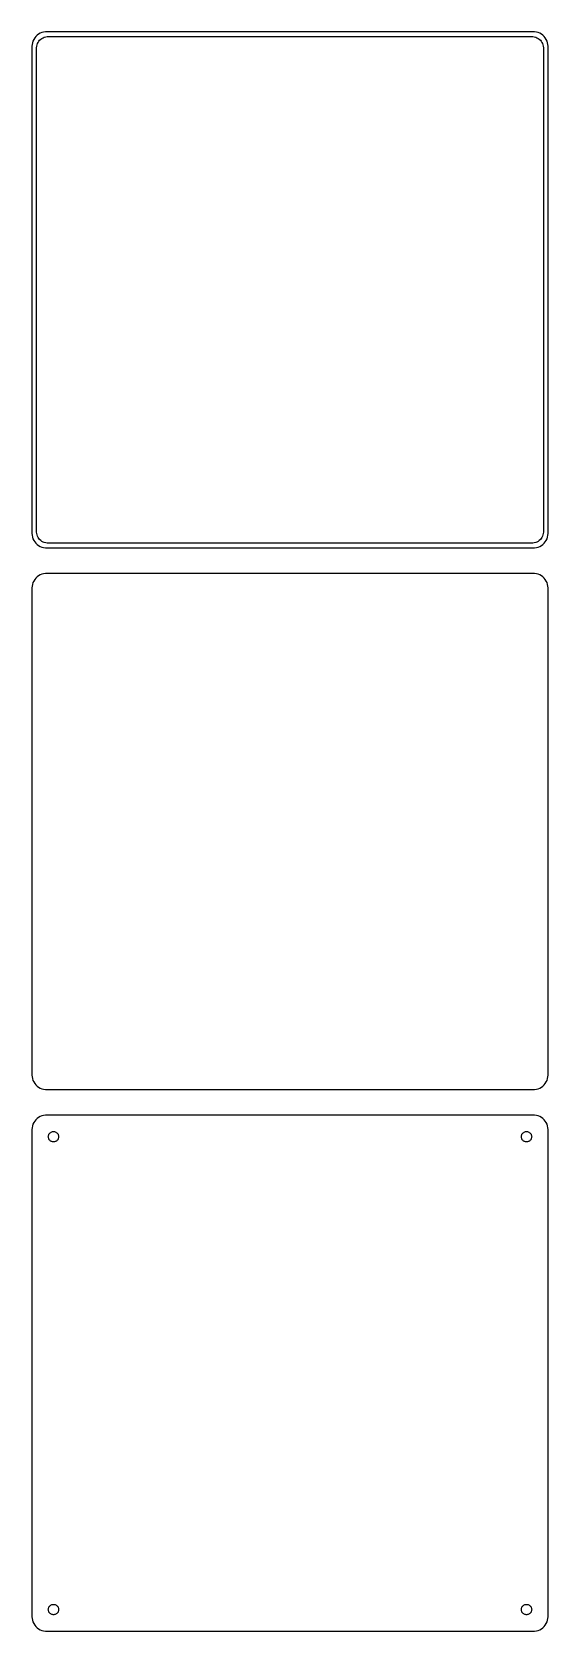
# Model space of a CAD drawing. Header units: metres. Extents: x -90 to 90, y 288 to 846.
import ezdxf

# ---------------------------------------------------------------- set-up
doc = ezdxf.new("R2010")
doc.units = ezdxf.units.M

msp = doc.modelspace()

# ---------------------------------------------------------------- linework, layer by layer
for p, q in [((-89.6489, 842.841), (-89.8429, 842.243)), ((-89.3815, 843.409), (-89.6489, 842.841)), ((-89.0451, 843.939), (-89.3815, 843.409)), ((-88.6448, 844.423), (-89.0451, 843.939)), ((-88.1871, 844.853), (-88.6448, 844.423)), ((-87.6791, 845.222), (-88.1871, 844.853)), ((-87.8936, 842.366), (-87.633, 842.776)), ((-87.1289, 845.524), (-87.6791, 845.222)), ((-87.633, 842.776), (-87.323, 843.151)), ((-87.323, 843.151), (-86.9685, 843.484)), ((-86.5451, 845.755), (-87.1289, 845.524)), ((-86.9685, 843.484), (-86.5751, 843.77)), ((-86.5751, 843.77), (-86.1489, 844.004)), ((-85.9369, 845.911), (-86.5451, 845.755)), ((-86.1489, 844.004), (-85.6967, 844.183)), ((-85.3139, 845.99), (-85.9369, 845.911)), ((-85.6967, 844.183), (-85.2256, 844.304)), ((85.3139, 845.99), (-85.3139, 845.99)), ((-85.2256, 844.304), (-84.7432, 844.365)), ((-84.7432, 844.365), (84.7432, 844.365)), ((84.7432, 844.365), (85.2256, 844.304)), ((85.2256, 844.304), (85.6967, 844.183)), ((85.9369, 845.911), (85.3139, 845.99)), ((85.6967, 844.183), (86.1489, 844.004)), ((86.5451, 845.755), (85.9369, 845.911)), ((86.1489, 844.004), (86.5751, 843.77)), ((87.1289, 845.524), (86.5451, 845.755)), ((86.5751, 843.77), (86.9685, 843.484)), ((86.9685, 843.484), (87.323, 843.151)), ((87.6791, 845.222), (87.1289, 845.524)), ((87.323, 843.151), (87.633, 842.776)), ((87.633, 842.776), (87.8936, 842.366)), ((88.1871, 844.853), (87.6791, 845.222)), ((88.6448, 844.423), (88.1871, 844.853)), ((89.0451, 843.939), (88.6448, 844.423)), ((89.3815, 843.409), (89.0451, 843.939)), ((89.6489, 842.841), (89.3815, 843.409)), ((89.8429, 842.243), (89.6489, 842.841)), ((-89.9606, 841.627), (-90, 841)), ((-90, 841), (-90, 671)), ((-89.8429, 842.243), (-89.9606, 841.627)), ((-88.3726, 840.5), (-88.3421, 840.985)), ((-88.3726, 671.5), (-88.3726, 840.5)), ((-88.3421, 840.985), (-88.251, 841.463)), ((-88.251, 841.463), (-88.1007, 841.926)), ((-88.1007, 841.926), (-87.8936, 842.366)), ((87.8936, 842.366), (88.1007, 841.926)), ((88.1007, 841.926), (88.251, 841.463)), ((88.251, 841.463), (88.3421, 840.985)), ((88.3421, 840.985), (88.3726, 840.5)), ((88.3726, 840.5), (88.3726, 671.5)), ((89.9606, 841.627), (89.8429, 842.243)), ((90, 841), (89.9606, 841.627)), ((90, 671), (90, 841)), ((-90, 671), (-89.9606, 670.373)), ((-89.9606, 670.373), (-89.8429, 669.757)), ((-89.8429, 669.757), (-89.6489, 669.159)), ((-88.3421, 671.015), (-88.3726, 671.5)), ((-88.251, 670.537), (-88.3421, 671.015)), ((-88.1007, 670.074), (-88.251, 670.537)), ((-87.8936, 669.634), (-88.1007, 670.074)), ((-87.633, 669.224), (-87.8936, 669.634)), ((87.8936, 669.634), (87.633, 669.224)), ((88.1007, 670.074), (87.8936, 669.634)), ((88.251, 670.537), (88.1007, 670.074)), ((88.3421, 671.015), (88.251, 670.537)), ((88.3726, 671.5), (88.3421, 671.015)), ((89.6489, 669.159), (89.8429, 669.757)), ((89.8429, 669.757), (89.9606, 670.373)), ((89.9606, 670.373), (90, 671)), ((-89.6489, 669.159), (-89.3815, 668.591)), ((-89.3815, 668.591), (-89.0451, 668.061)), ((-89.0451, 668.061), (-88.6448, 667.577)), ((-88.6448, 667.577), (-88.1871, 667.147)), ((-88.1871, 667.147), (-87.6791, 666.778)), ((-87.6791, 666.778), (-87.1289, 666.476)), ((-87.323, 668.849), (-87.633, 669.224)), ((-86.9685, 668.516), (-87.323, 668.849)), ((-87.1289, 666.476), (-86.5451, 666.245)), ((-86.5751, 668.23), (-86.9685, 668.516)), ((-86.1489, 667.996), (-86.5751, 668.23)), ((-86.5451, 666.245), (-85.9369, 666.089)), ((-85.6967, 667.817), (-86.1489, 667.996)), ((-85.9369, 666.089), (-85.3139, 666.01)), ((-85.2256, 667.696), (-85.6967, 667.817)), ((-85.3139, 666.01), (85.3139, 666.01)), ((-84.7432, 667.635), (-85.2256, 667.696)), ((84.7432, 667.635), (-84.7432, 667.635)), ((85.2256, 667.696), (84.7432, 667.635)), ((85.6967, 667.817), (85.2256, 667.696)), ((85.3139, 666.01), (85.9369, 666.089)), ((86.1489, 667.996), (85.6967, 667.817)), ((85.9369, 666.089), (86.5451, 666.245)), ((86.5751, 668.23), (86.1489, 667.996)), ((86.5451, 666.245), (87.1289, 666.476)), ((86.9685, 668.516), (86.5751, 668.23)), ((87.323, 668.849), (86.9685, 668.516)), ((87.1289, 666.476), (87.6791, 666.778)), ((87.633, 669.224), (87.323, 668.849)), ((87.6791, 666.778), (88.1871, 667.147)), ((88.1871, 667.147), (88.6448, 667.577)), ((88.6448, 667.577), (89.0451, 668.061)), ((89.0451, 668.061), (89.3815, 668.591)), ((89.3815, 668.591), (89.6489, 669.159)), ((-89.8429, 653.243), (-89.9606, 652.627)), ((-89.6489, 653.841), (-89.8429, 653.243)), ((-89.3815, 654.409), (-89.6489, 653.841)), ((-89.0451, 654.939), (-89.3815, 654.409)), ((-88.6448, 655.423), (-89.0451, 654.939)), ((-88.1871, 655.853), (-88.6448, 655.423)), ((-87.6791, 656.222), (-88.1871, 655.853)), ((-87.1289, 656.524), (-87.6791, 656.222)), ((-86.5451, 656.755), (-87.1289, 656.524)), ((-85.9369, 656.911), (-86.5451, 656.755)), ((-85.3139, 656.99), (-85.9369, 656.911)), ((85.3139, 656.99), (-85.3139, 656.99)), ((85.9369, 656.911), (85.3139, 656.99)), ((86.5451, 656.755), (85.9369, 656.911)), ((87.1289, 656.524), (86.5451, 656.755)), ((87.6791, 656.222), (87.1289, 656.524)), ((88.1871, 655.853), (87.6791, 656.222)), ((88.6448, 655.423), (88.1871, 655.853)), ((89.0451, 654.939), (88.6448, 655.423)), ((89.3815, 654.409), (89.0451, 654.939)), ((89.6489, 653.841), (89.3815, 654.409)), ((89.8429, 653.243), (89.6489, 653.841)), ((89.9606, 652.627), (89.8429, 653.243)), ((-89.9606, 652.627), (-90, 652)), ((-90, 652), (-90, 482)), ((90, 652), (89.9606, 652.627)), ((90, 482), (90, 652)), ((-90, 482), (-89.9606, 481.373)), ((-89.9606, 481.373), (-89.8429, 480.757)), ((-89.8429, 480.757), (-89.6489, 480.159)), ((-89.6489, 480.159), (-89.3815, 479.591)), ((89.3815, 479.591), (89.6489, 480.159)), ((89.6489, 480.159), (89.8429, 480.757)), ((89.8429, 480.757), (89.9606, 481.373)), ((89.9606, 481.373), (90, 482)), ((-89.3815, 479.591), (-89.0451, 479.061)), ((-89.0451, 479.061), (-88.6448, 478.577)), ((-88.6448, 478.577), (-88.1871, 478.147)), ((-88.1871, 478.147), (-87.6791, 477.778)), ((-87.6791, 477.778), (-87.1289, 477.476)), ((-87.1289, 477.476), (-86.5451, 477.245)), ((-86.5451, 477.245), (-85.9369, 477.089)), ((-85.9369, 477.089), (-85.3139, 477.01)), ((-85.3139, 477.01), (85.3139, 477.01)), ((85.3139, 477.01), (85.9369, 477.089)), ((85.9369, 477.089), (86.5451, 477.245)), ((86.5451, 477.245), (87.1289, 477.476)), ((87.1289, 477.476), (87.6791, 477.778)), ((87.6791, 477.778), (88.1871, 478.147)), ((88.1871, 478.147), (88.6448, 478.577)), ((88.6448, 478.577), (89.0451, 479.061)), ((89.0451, 479.061), (89.3815, 479.591)), ((-89.9606, 463.627), (-90, 463)), ((-89.8429, 464.243), (-89.9606, 463.627)), ((-89.6489, 464.841), (-89.8429, 464.243)), ((-89.3815, 465.409), (-89.6489, 464.841)), ((-89.0451, 465.939), (-89.3815, 465.409)), ((-88.6448, 466.423), (-89.0451, 465.939)), ((-88.1871, 466.853), (-88.6448, 466.423)), ((-87.6791, 467.222), (-88.1871, 466.853)), ((-87.1289, 467.524), (-87.6791, 467.222)), ((-86.5451, 467.755), (-87.1289, 467.524)), ((-85.9369, 467.911), (-86.5451, 467.755)), ((-85.3139, 467.99), (-85.9369, 467.911)), ((85.3139, 467.99), (-85.3139, 467.99)), ((85.9369, 467.911), (85.3139, 467.99)), ((86.5451, 467.755), (85.9369, 467.911)), ((87.1289, 467.524), (86.5451, 467.755)), ((87.6791, 467.222), (87.1289, 467.524)), ((88.1871, 466.853), (87.6791, 467.222)), ((88.6448, 466.423), (88.1871, 466.853)), ((89.0451, 465.939), (88.6448, 466.423)), ((89.3815, 465.409), (89.0451, 465.939)), ((89.6489, 464.841), (89.3815, 465.409)), ((89.8429, 464.243), (89.6489, 464.841)), ((89.9606, 463.627), (89.8429, 464.243)), ((90, 463), (89.9606, 463.627)), ((-90, 463), (-90, 293)), ((-84.3, 460.5), (-84.2858, 460.726)), ((-84.2858, 460.274), (-84.3, 460.5)), ((-84.2858, 460.726), (-84.2434, 460.948)), ((-84.2434, 460.052), (-84.2858, 460.274)), ((-84.2434, 460.948), (-84.1736, 461.163)), ((-84.1736, 459.837), (-84.2434, 460.052)), ((-84.1736, 461.163), (-84.0773, 461.367)), ((-84.0773, 459.633), (-84.1736, 459.837)), ((-84.0773, 461.367), (-83.9562, 461.558)), ((-83.9562, 459.442), (-84.0773, 459.633)), ((-83.9562, 461.558), (-83.8121, 461.732)), ((-83.8121, 459.268), (-83.9562, 459.442)), ((-83.8121, 461.732), (-83.6474, 461.887)), ((-83.6474, 459.113), (-83.8121, 459.268)), ((-83.6474, 461.887), (-83.4645, 462.02)), ((-83.4645, 458.98), (-83.6474, 459.113)), ((-83.4645, 462.02), (-83.2664, 462.129)), ((-83.2664, 458.871), (-83.4645, 458.98)), ((-83.2664, 462.129), (-83.0562, 462.212)), ((-83.0562, 458.788), (-83.2664, 458.871)), ((-83.0562, 462.212), (-82.8373, 462.268)), ((-82.8373, 458.732), (-83.0562, 458.788)), ((-82.8373, 462.268), (-82.613, 462.296)), ((-82.613, 458.704), (-82.8373, 458.732)), ((-82.613, 462.296), (-82.387, 462.296)), ((-82.387, 458.704), (-82.613, 458.704)), ((-82.387, 462.296), (-82.1627, 462.268)), ((-82.1627, 458.732), (-82.387, 458.704)), ((-82.1627, 462.268), (-81.9438, 462.212)), ((-81.9438, 458.788), (-82.1627, 458.732)), ((-81.9438, 462.212), (-81.7336, 462.129)), ((-81.7336, 458.871), (-81.9438, 458.788)), ((-81.7336, 462.129), (-81.5355, 462.02)), ((-81.5355, 458.98), (-81.7336, 458.871)), ((-81.5355, 462.02), (-81.3526, 461.887)), ((-81.3526, 459.113), (-81.5355, 458.98)), ((-81.3526, 461.887), (-81.1879, 461.732)), ((-81.1879, 459.268), (-81.3526, 459.113)), ((-81.1879, 461.732), (-81.0438, 461.558)), ((-81.0438, 459.442), (-81.1879, 459.268)), ((-81.0438, 461.558), (-80.9226, 461.367)), ((-80.9226, 459.633), (-81.0438, 459.442)), ((-80.9226, 461.367), (-80.8264, 461.163)), ((-80.8264, 459.837), (-80.9226, 459.633)), ((-80.8264, 461.163), (-80.7565, 460.948)), ((-80.7565, 460.052), (-80.8264, 459.837)), ((-80.7565, 460.948), (-80.7142, 460.726)), ((-80.7142, 460.274), (-80.7565, 460.052)), ((-80.7142, 460.726), (-80.7, 460.5)), ((-80.7, 460.5), (-80.7142, 460.274)), ((80.7, 460.5), (80.7142, 460.726)), ((80.7142, 460.274), (80.7, 460.5)), ((80.7142, 460.726), (80.7565, 460.948)), ((80.7565, 460.052), (80.7142, 460.274)), ((80.7565, 460.948), (80.8264, 461.163)), ((80.8264, 459.837), (80.7565, 460.052)), ((80.8264, 461.163), (80.9226, 461.367)), ((80.9226, 459.633), (80.8264, 459.837)), ((80.9226, 461.367), (81.0438, 461.558)), ((81.0438, 459.442), (80.9226, 459.633)), ((81.0438, 461.558), (81.1879, 461.732)), ((81.1879, 459.268), (81.0438, 459.442)), ((81.1879, 461.732), (81.3526, 461.887)), ((81.3526, 459.113), (81.1879, 459.268)), ((81.3526, 461.887), (81.5355, 462.02)), ((81.5355, 458.98), (81.3526, 459.113)), ((81.5355, 462.02), (81.7336, 462.129)), ((81.7336, 458.871), (81.5355, 458.98)), ((81.7336, 462.129), (81.9438, 462.212)), ((81.9438, 458.788), (81.7336, 458.871)), ((81.9438, 462.212), (82.1627, 462.268)), ((82.1627, 458.732), (81.9438, 458.788)), ((82.1627, 462.268), (82.387, 462.296)), ((82.387, 458.704), (82.1627, 458.732)), ((82.387, 462.296), (82.613, 462.296)), ((82.613, 458.704), (82.387, 458.704)), ((82.613, 462.296), (82.8373, 462.268)), ((82.8373, 458.732), (82.613, 458.704)), ((82.8373, 462.268), (83.0562, 462.212)), ((83.0562, 458.788), (82.8373, 458.732)), ((83.0562, 462.212), (83.2664, 462.129)), ((83.2664, 458.871), (83.0562, 458.788)), ((83.2664, 462.129), (83.4645, 462.02)), ((83.4645, 458.98), (83.2664, 458.871)), ((83.4645, 462.02), (83.6474, 461.887)), ((83.6474, 459.113), (83.4645, 458.98)), ((83.6474, 461.887), (83.8121, 461.732)), ((83.8121, 459.268), (83.6474, 459.113)), ((83.8121, 461.732), (83.9562, 461.558)), ((83.9562, 459.442), (83.8121, 459.268)), ((83.9562, 461.558), (84.0773, 461.367)), ((84.0773, 459.633), (83.9562, 459.442)), ((84.0773, 461.367), (84.1736, 461.163)), ((84.1736, 459.837), (84.0773, 459.633)), ((84.1736, 461.163), (84.2434, 460.948)), ((84.2434, 460.052), (84.1736, 459.837)), ((84.2434, 460.948), (84.2858, 460.726)), ((84.2858, 460.274), (84.2434, 460.052)), ((84.2858, 460.726), (84.3, 460.5)), ((84.3, 460.5), (84.2858, 460.274)), ((90, 293), (90, 463)), ((-84.2858, 295.726), (-84.2434, 295.948)), ((-84.2434, 295.948), (-84.1736, 296.163)), ((-84.1736, 296.163), (-84.0773, 296.367)), ((-84.0773, 296.367), (-83.9562, 296.558)), ((-83.9562, 296.558), (-83.8121, 296.732)), ((-83.8121, 296.732), (-83.6474, 296.887)), ((-83.6474, 296.887), (-83.4645, 297.02)), ((-83.4645, 297.02), (-83.2664, 297.129)), ((-83.2664, 297.129), (-83.0562, 297.212)), ((-83.0562, 297.212), (-82.8373, 297.268)), ((-82.8373, 297.268), (-82.613, 297.296)), ((-82.613, 297.296), (-82.387, 297.296)), ((-82.387, 297.296), (-82.1627, 297.268)), ((-82.1627, 297.268), (-81.9438, 297.212)), ((-81.9438, 297.212), (-81.7336, 297.129)), ((-81.7336, 297.129), (-81.5355, 297.02)), ((-81.5355, 297.02), (-81.3526, 296.887)), ((-81.3526, 296.887), (-81.1879, 296.732)), ((-81.1879, 296.732), (-81.0438, 296.558)), ((-81.0438, 296.558), (-80.9226, 296.367)), ((-80.9226, 296.367), (-80.8264, 296.163)), ((-80.8264, 296.163), (-80.7565, 295.948)), ((-80.7565, 295.948), (-80.7142, 295.726)), ((80.7142, 295.726), (80.7565, 295.948)), ((80.7565, 295.948), (80.8264, 296.163)), ((80.8264, 296.163), (80.9226, 296.367)), ((80.9226, 296.367), (81.0438, 296.558)), ((81.0438, 296.558), (81.1879, 296.732)), ((81.1879, 296.732), (81.3526, 296.887)), ((81.3526, 296.887), (81.5355, 297.02)), ((81.5355, 297.02), (81.7336, 297.129)), ((81.7336, 297.129), (81.9438, 297.212)), ((81.9438, 297.212), (82.1627, 297.268)), ((82.1627, 297.268), (82.387, 297.296)), ((82.387, 297.296), (82.613, 297.296)), ((82.613, 297.296), (82.8373, 297.268)), ((82.8373, 297.268), (83.0562, 297.212)), ((83.0562, 297.212), (83.2664, 297.129)), ((83.2664, 297.129), (83.4645, 297.02)), ((83.4645, 297.02), (83.6474, 296.887)), ((83.6474, 296.887), (83.8121, 296.732)), ((83.8121, 296.732), (83.9562, 296.558)), ((83.9562, 296.558), (84.0773, 296.367)), ((84.0773, 296.367), (84.1736, 296.163)), ((84.1736, 296.163), (84.2434, 295.948)), ((84.2434, 295.948), (84.2858, 295.726)), ((-90, 293), (-89.9606, 292.373)), ((-89.9606, 292.373), (-89.8429, 291.757)), ((-89.8429, 291.757), (-89.6489, 291.159)), ((-89.6489, 291.159), (-89.3815, 290.591)), ((-89.3815, 290.591), (-89.0451, 290.061)), ((-84.3, 295.5), (-84.2858, 295.726)), ((-84.2858, 295.274), (-84.3, 295.5)), ((-84.2434, 295.052), (-84.2858, 295.274)), ((-84.1736, 294.837), (-84.2434, 295.052)), ((-84.0773, 294.633), (-84.1736, 294.837)), ((-83.9562, 294.442), (-84.0773, 294.633)), ((-83.8121, 294.268), (-83.9562, 294.442)), ((-83.6474, 294.113), (-83.8121, 294.268)), ((-83.4645, 293.98), (-83.6474, 294.113)), ((-83.2664, 293.871), (-83.4645, 293.98)), ((-83.0562, 293.788), (-83.2664, 293.871)), ((-82.8373, 293.732), (-83.0562, 293.788)), ((-82.613, 293.704), (-82.8373, 293.732)), ((-82.387, 293.704), (-82.613, 293.704)), ((-82.1627, 293.732), (-82.387, 293.704)), ((-81.9438, 293.788), (-82.1627, 293.732)), ((-81.7336, 293.871), (-81.9438, 293.788)), ((-81.5355, 293.98), (-81.7336, 293.871)), ((-81.3526, 294.113), (-81.5355, 293.98)), ((-81.1879, 294.268), (-81.3526, 294.113)), ((-81.0438, 294.442), (-81.1879, 294.268)), ((-80.9226, 294.633), (-81.0438, 294.442)), ((-80.8264, 294.837), (-80.9226, 294.633)), ((-80.7565, 295.052), (-80.8264, 294.837)), ((-80.7142, 295.274), (-80.7565, 295.052)), ((-80.7142, 295.726), (-80.7, 295.5)), ((-80.7, 295.5), (-80.7142, 295.274)), ((80.7, 295.5), (80.7142, 295.726)), ((80.7142, 295.274), (80.7, 295.5)), ((80.7565, 295.052), (80.7142, 295.274)), ((80.8264, 294.837), (80.7565, 295.052)), ((80.9226, 294.633), (80.8264, 294.837)), ((81.0438, 294.442), (80.9226, 294.633)), ((81.1879, 294.268), (81.0438, 294.442)), ((81.3526, 294.113), (81.1879, 294.268)), ((81.5355, 293.98), (81.3526, 294.113)), ((81.7336, 293.871), (81.5355, 293.98)), ((81.9438, 293.788), (81.7336, 293.871)), ((82.1627, 293.732), (81.9438, 293.788)), ((82.387, 293.704), (82.1627, 293.732)), ((82.613, 293.704), (82.387, 293.704)), ((82.8373, 293.732), (82.613, 293.704)), ((83.0562, 293.788), (82.8373, 293.732)), ((83.2664, 293.871), (83.0562, 293.788)), ((83.4645, 293.98), (83.2664, 293.871)), ((83.6474, 294.113), (83.4645, 293.98)), ((83.8121, 294.268), (83.6474, 294.113)), ((83.9562, 294.442), (83.8121, 294.268)), ((84.0773, 294.633), (83.9562, 294.442)), ((84.1736, 294.837), (84.0773, 294.633)), ((84.2434, 295.052), (84.1736, 294.837)), ((84.2858, 295.274), (84.2434, 295.052)), ((84.2858, 295.726), (84.3, 295.5)), ((84.3, 295.5), (84.2858, 295.274)), ((89.0451, 290.061), (89.3815, 290.591)), ((89.3815, 290.591), (89.6489, 291.159)), ((89.6489, 291.159), (89.8429, 291.757)), ((89.8429, 291.757), (89.9606, 292.373)), ((89.9606, 292.373), (90, 293)), ((-89.0451, 290.061), (-88.6448, 289.577)), ((-88.6448, 289.577), (-88.1871, 289.147)), ((-88.1871, 289.147), (-87.6791, 288.778)), ((-87.6791, 288.778), (-87.1289, 288.476)), ((-87.1289, 288.476), (-86.5451, 288.245)), ((-86.5451, 288.245), (-85.9369, 288.089)), ((-85.9369, 288.089), (-85.3139, 288.01)), ((-85.3139, 288.01), (85.3139, 288.01)), ((85.3139, 288.01), (85.9369, 288.089)), ((85.9369, 288.089), (86.5451, 288.245)), ((86.5451, 288.245), (87.1289, 288.476)), ((87.1289, 288.476), (87.6791, 288.778)), ((87.6791, 288.778), (88.1871, 289.147)), ((88.1871, 289.147), (88.6448, 289.577)), ((88.6448, 289.577), (89.0451, 290.061))]:
    msp.add_line(p, q)

doc.saveas('drawing.dxf')
